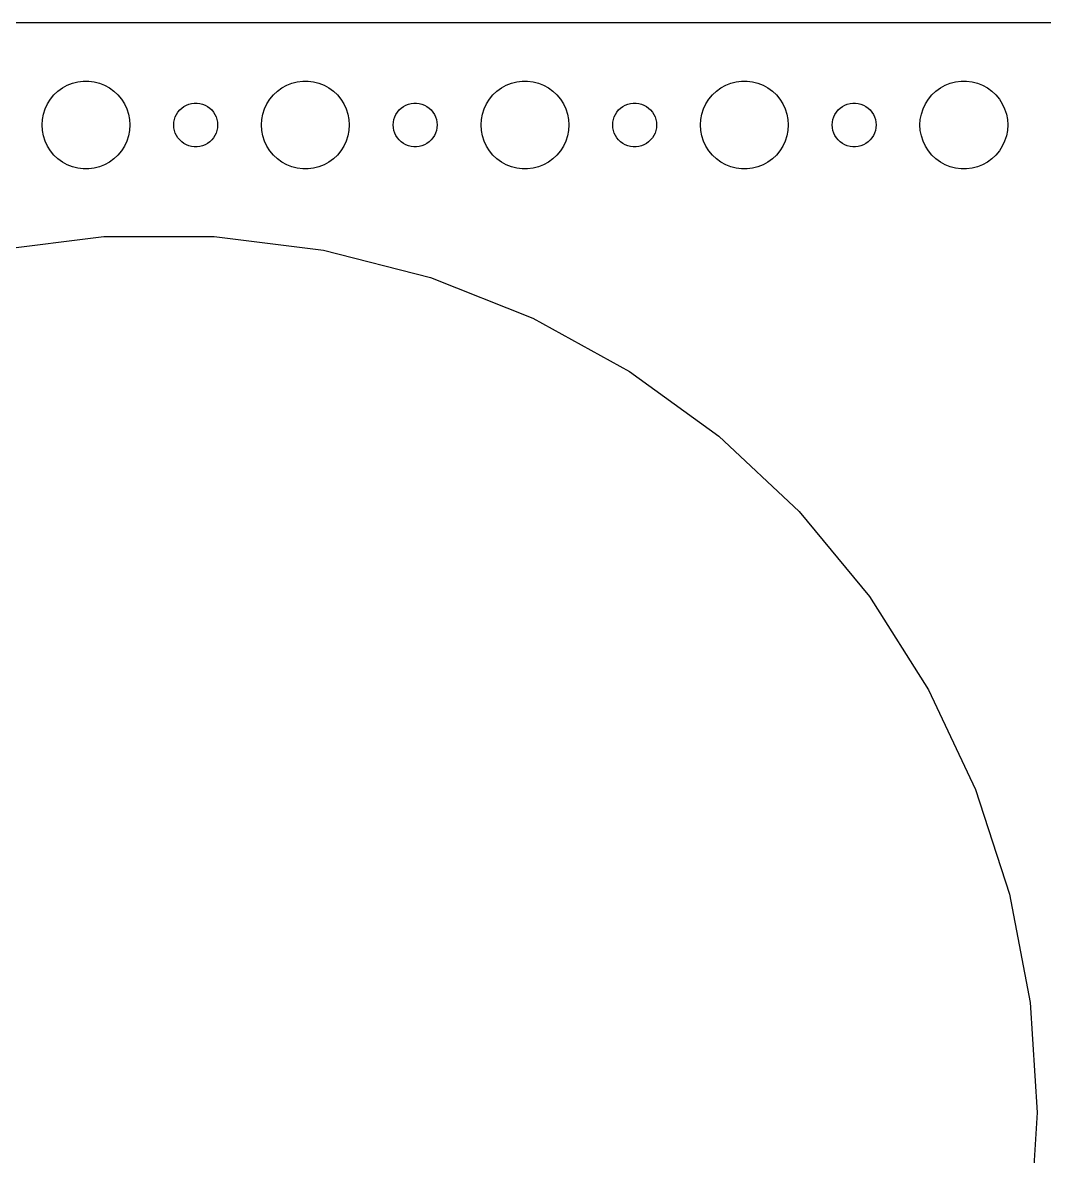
# Model space of a CAD drawing. Header units: metres. Extents: x -322 to 322, y -74 to 74.
# Drawn here: x -259.3 to -189.5, y -3 to 74.5 of the extents above; entities that cross this region are included whole.
import ezdxf

# ---------------------------------------------------------------- set-up
doc = ezdxf.new("R2010")
doc.units = ezdxf.units.M

msp = doc.modelspace()

# ---------------------------------------------------------------- linework, layer by layer
for p, q in [((317.314, 74.4901), (-317.314, 74.4901)), ((-257.187, 69.5536), (-256.912, 69.8115)), ((-256.912, 69.8115), (-256.607, 70.033)), ((-256.607, 70.033), (-256.277, 70.2145)), ((-256.277, 70.2145), (-255.927, 70.3532)), ((-255.927, 70.3532), (-255.562, 70.4469)), ((-255.562, 70.4469), (-255.188, 70.4941)), ((-255.188, 70.4941), (-254.812, 70.4941)), ((-254.812, 70.4941), (-254.438, 70.4469)), ((-254.438, 70.4469), (-254.073, 70.3532)), ((-254.073, 70.3532), (-253.723, 70.2145)), ((-253.723, 70.2145), (-253.393, 70.033)), ((-253.393, 70.033), (-253.088, 69.8115)), ((-253.088, 69.8115), (-252.813, 69.5536)), ((-242.187, 69.5536), (-241.912, 69.8115)), ((-241.912, 69.8115), (-241.607, 70.033)), ((-241.607, 70.033), (-241.277, 70.2145)), ((-241.277, 70.2145), (-240.927, 70.3532)), ((-240.927, 70.3532), (-240.562, 70.4469)), ((-240.562, 70.4469), (-240.188, 70.4941)), ((-240.188, 70.4941), (-239.812, 70.4941)), ((-239.812, 70.4941), (-239.438, 70.4469)), ((-239.438, 70.4469), (-239.073, 70.3532)), ((-239.073, 70.3532), (-238.723, 70.2145)), ((-238.723, 70.2145), (-238.393, 70.033)), ((-238.393, 70.033), (-238.088, 69.8115)), ((-238.088, 69.8115), (-237.813, 69.5536)), ((-227.187, 69.5536), (-226.912, 69.8115)), ((-226.912, 69.8115), (-226.607, 70.033)), ((-226.607, 70.033), (-226.277, 70.2145)), ((-226.277, 70.2145), (-225.927, 70.3532)), ((-225.927, 70.3532), (-225.562, 70.4469)), ((-225.562, 70.4469), (-225.188, 70.4941)), ((-225.188, 70.4941), (-224.812, 70.4941)), ((-224.812, 70.4941), (-224.438, 70.4469)), ((-224.438, 70.4469), (-224.073, 70.3532)), ((-224.073, 70.3532), (-223.723, 70.2145)), ((-223.723, 70.2145), (-223.393, 70.033)), ((-223.393, 70.033), (-223.088, 69.8115)), ((-223.088, 69.8115), (-222.813, 69.5536)), ((-212.187, 69.5536), (-211.912, 69.8115)), ((-211.912, 69.8115), (-211.607, 70.033)), ((-211.607, 70.033), (-211.277, 70.2145)), ((-211.277, 70.2145), (-210.927, 70.3532)), ((-210.927, 70.3532), (-210.562, 70.4469)), ((-210.562, 70.4469), (-210.188, 70.4941)), ((-210.188, 70.4941), (-209.812, 70.4941)), ((-209.812, 70.4941), (-209.438, 70.4469)), ((-209.438, 70.4469), (-209.073, 70.3532)), ((-209.073, 70.3532), (-208.723, 70.2145)), ((-208.723, 70.2145), (-208.393, 70.033)), ((-208.393, 70.033), (-208.088, 69.8115)), ((-208.088, 69.8115), (-207.813, 69.5536)), ((-197.187, 69.5536), (-196.912, 69.8115)), ((-196.912, 69.8115), (-196.607, 70.033)), ((-196.607, 70.033), (-196.277, 70.2145)), ((-196.277, 70.2145), (-195.927, 70.3532)), ((-195.927, 70.3532), (-195.562, 70.4469)), ((-195.562, 70.4469), (-195.188, 70.4941)), ((-195.188, 70.4941), (-194.812, 70.4941)), ((-194.812, 70.4941), (-194.438, 70.4469)), ((-194.438, 70.4469), (-194.073, 70.3532)), ((-194.073, 70.3532), (-193.723, 70.2145)), ((-193.723, 70.2145), (-193.393, 70.033)), ((-193.393, 70.033), (-193.088, 69.8115)), ((-193.088, 69.8115), (-192.813, 69.5536)), ((-257.629, 68.9453), (-257.427, 69.2634)), ((-257.427, 69.2634), (-257.187, 69.5536)), ((-252.813, 69.5536), (-252.573, 69.2634)), ((-252.573, 69.2634), (-252.371, 68.9453)), ((-247.964, 68.9266), (-247.781, 68.9734)), ((-247.781, 68.9734), (-247.594, 68.997)), ((-247.594, 68.997), (-247.406, 68.997)), ((-247.406, 68.997), (-247.219, 68.9734)), ((-247.219, 68.9734), (-247.036, 68.9266)), ((-242.629, 68.9453), (-242.427, 69.2634)), ((-242.427, 69.2634), (-242.187, 69.5536)), ((-237.813, 69.5536), (-237.573, 69.2634)), ((-237.573, 69.2634), (-237.371, 68.9453)), ((-232.964, 68.9266), (-232.781, 68.9734)), ((-232.781, 68.9734), (-232.594, 68.997)), ((-232.594, 68.997), (-232.406, 68.997)), ((-232.406, 68.997), (-232.219, 68.9734)), ((-232.219, 68.9734), (-232.036, 68.9266)), ((-227.629, 68.9453), (-227.427, 69.2634)), ((-227.427, 69.2634), (-227.187, 69.5536)), ((-222.813, 69.5536), (-222.573, 69.2634)), ((-222.573, 69.2634), (-222.371, 68.9453)), ((-217.964, 68.9266), (-217.781, 68.9734)), ((-217.781, 68.9734), (-217.594, 68.997)), ((-217.594, 68.997), (-217.406, 68.997)), ((-217.406, 68.997), (-217.219, 68.9734)), ((-217.219, 68.9734), (-217.036, 68.9266)), ((-212.629, 68.9453), (-212.427, 69.2634)), ((-212.427, 69.2634), (-212.187, 69.5536)), ((-207.813, 69.5536), (-207.573, 69.2634)), ((-207.573, 69.2634), (-207.371, 68.9453)), ((-202.964, 68.9266), (-202.781, 68.9734)), ((-202.781, 68.9734), (-202.594, 68.997)), ((-202.594, 68.997), (-202.406, 68.997)), ((-202.406, 68.997), (-202.219, 68.9734)), ((-202.219, 68.9734), (-202.036, 68.9266)), ((-197.629, 68.9453), (-197.427, 69.2634)), ((-197.427, 69.2634), (-197.187, 69.5536)), ((-192.813, 69.5536), (-192.573, 69.2634)), ((-192.573, 69.2634), (-192.371, 68.9453)), ((-257.976, 67.876), (-257.906, 68.2461)), ((-257.906, 68.2461), (-257.789, 68.6044)), ((-257.789, 68.6044), (-257.629, 68.9453)), ((-252.371, 68.9453), (-252.211, 68.6044)), ((-252.211, 68.6044), (-252.094, 68.2461)), ((-252.094, 68.2461), (-252.024, 67.876)), ((-248.895, 68.0522), (-248.814, 68.2226)), ((-248.814, 68.2226), (-248.714, 68.3817)), ((-248.714, 68.3817), (-248.593, 68.5268)), ((-248.593, 68.5268), (-248.456, 68.6558)), ((-248.456, 68.6558), (-248.304, 68.7665)), ((-248.304, 68.7665), (-248.139, 68.8572)), ((-248.139, 68.8572), (-247.964, 68.9266)), ((-247.036, 68.9266), (-246.861, 68.8572)), ((-246.861, 68.8572), (-246.696, 68.7665)), ((-246.696, 68.7665), (-246.544, 68.6558)), ((-246.544, 68.6558), (-246.407, 68.5268)), ((-246.407, 68.5268), (-246.286, 68.3817)), ((-246.286, 68.3817), (-246.186, 68.2226)), ((-246.186, 68.2226), (-246.105, 68.0522)), ((-242.976, 67.876), (-242.906, 68.2461)), ((-242.906, 68.2461), (-242.789, 68.6044)), ((-242.789, 68.6044), (-242.629, 68.9453)), ((-237.371, 68.9453), (-237.211, 68.6044)), ((-237.211, 68.6044), (-237.094, 68.2461)), ((-237.094, 68.2461), (-237.024, 67.876)), ((-233.895, 68.0522), (-233.814, 68.2226)), ((-233.814, 68.2226), (-233.714, 68.3817)), ((-233.714, 68.3817), (-233.593, 68.5268)), ((-233.593, 68.5268), (-233.456, 68.6558)), ((-233.456, 68.6558), (-233.304, 68.7665)), ((-233.304, 68.7665), (-233.139, 68.8572)), ((-233.139, 68.8572), (-232.964, 68.9266)), ((-232.036, 68.9266), (-231.861, 68.8572)), ((-231.861, 68.8572), (-231.696, 68.7665)), ((-231.696, 68.7665), (-231.544, 68.6558)), ((-231.544, 68.6558), (-231.407, 68.5268)), ((-231.407, 68.5268), (-231.286, 68.3817)), ((-231.286, 68.3817), (-231.186, 68.2226)), ((-231.186, 68.2226), (-231.105, 68.0522)), ((-227.976, 67.876), (-227.906, 68.2461)), ((-227.906, 68.2461), (-227.789, 68.6044)), ((-227.789, 68.6044), (-227.629, 68.9453)), ((-222.371, 68.9453), (-222.211, 68.6044)), ((-222.211, 68.6044), (-222.094, 68.2461)), ((-222.094, 68.2461), (-222.024, 67.876)), ((-218.895, 68.0522), (-218.814, 68.2226)), ((-218.814, 68.2226), (-218.714, 68.3817)), ((-218.714, 68.3817), (-218.593, 68.5268)), ((-218.593, 68.5268), (-218.456, 68.6558)), ((-218.456, 68.6558), (-218.304, 68.7665)), ((-218.304, 68.7665), (-218.139, 68.8572)), ((-218.139, 68.8572), (-217.964, 68.9266)), ((-217.036, 68.9266), (-216.861, 68.8572)), ((-216.861, 68.8572), (-216.696, 68.7665)), ((-216.696, 68.7665), (-216.544, 68.6558)), ((-216.544, 68.6558), (-216.407, 68.5268)), ((-216.407, 68.5268), (-216.286, 68.3817)), ((-216.286, 68.3817), (-216.186, 68.2226)), ((-216.186, 68.2226), (-216.105, 68.0522)), ((-212.976, 67.876), (-212.906, 68.2461)), ((-212.906, 68.2461), (-212.789, 68.6044)), ((-212.789, 68.6044), (-212.629, 68.9453)), ((-207.371, 68.9453), (-207.211, 68.6044)), ((-207.211, 68.6044), (-207.094, 68.2461)), ((-207.094, 68.2461), (-207.024, 67.876)), ((-203.895, 68.0522), (-203.814, 68.2226)), ((-203.814, 68.2226), (-203.714, 68.3817)), ((-203.714, 68.3817), (-203.593, 68.5268)), ((-203.593, 68.5268), (-203.456, 68.6558)), ((-203.456, 68.6558), (-203.304, 68.7665)), ((-203.304, 68.7665), (-203.139, 68.8572)), ((-203.139, 68.8572), (-202.964, 68.9266)), ((-202.036, 68.9266), (-201.861, 68.8572)), ((-201.861, 68.8572), (-201.696, 68.7665)), ((-201.696, 68.7665), (-201.544, 68.6558)), ((-201.544, 68.6558), (-201.407, 68.5268)), ((-201.407, 68.5268), (-201.286, 68.3817)), ((-201.286, 68.3817), (-201.186, 68.2226)), ((-201.186, 68.2226), (-201.105, 68.0522)), ((-197.976, 67.876), (-197.906, 68.2461)), ((-197.906, 68.2461), (-197.789, 68.6044)), ((-197.789, 68.6044), (-197.629, 68.9453)), ((-192.371, 68.9453), (-192.211, 68.6044)), ((-192.211, 68.6044), (-192.094, 68.2461)), ((-192.094, 68.2461), (-192.024, 67.876)), ((-258, 67.5), (-257.976, 67.876)), ((-257.976, 67.124), (-258, 67.5)), ((-252.024, 67.876), (-252, 67.5)), ((-252, 67.5), (-252.024, 67.124)), ((-249, 67.5), (-248.988, 67.688)), ((-248.988, 67.312), (-249, 67.5)), ((-248.988, 67.688), (-248.953, 67.873)), ((-248.953, 67.873), (-248.895, 68.0522)), ((-246.105, 68.0522), (-246.047, 67.873)), ((-246.047, 67.873), (-246.012, 67.688)), ((-246.012, 67.688), (-246, 67.5)), ((-246, 67.5), (-246.012, 67.312)), ((-243, 67.5), (-242.976, 67.876)), ((-242.976, 67.124), (-243, 67.5)), ((-237.024, 67.876), (-237, 67.5)), ((-237, 67.5), (-237.024, 67.124)), ((-234, 67.5), (-233.988, 67.688)), ((-233.988, 67.312), (-234, 67.5)), ((-233.988, 67.688), (-233.953, 67.873)), ((-233.953, 67.873), (-233.895, 68.0522)), ((-231.105, 68.0522), (-231.047, 67.873)), ((-231.047, 67.873), (-231.012, 67.688)), ((-231.012, 67.688), (-231, 67.5)), ((-231, 67.5), (-231.012, 67.312)), ((-228, 67.5), (-227.976, 67.876)), ((-227.976, 67.124), (-228, 67.5)), ((-222.024, 67.876), (-222, 67.5)), ((-222, 67.5), (-222.024, 67.124)), ((-219, 67.5), (-218.988, 67.688)), ((-218.988, 67.312), (-219, 67.5)), ((-218.988, 67.688), (-218.953, 67.873)), ((-218.953, 67.873), (-218.895, 68.0522)), ((-216.105, 68.0522), (-216.047, 67.873)), ((-216.047, 67.873), (-216.012, 67.688)), ((-216.012, 67.688), (-216, 67.5)), ((-216, 67.5), (-216.012, 67.312)), ((-213, 67.5), (-212.976, 67.876)), ((-212.976, 67.124), (-213, 67.5)), ((-207.024, 67.876), (-207, 67.5)), ((-207, 67.5), (-207.024, 67.124)), ((-204, 67.5), (-203.988, 67.688)), ((-203.988, 67.312), (-204, 67.5)), ((-203.988, 67.688), (-203.953, 67.873)), ((-203.953, 67.873), (-203.895, 68.0522)), ((-201.105, 68.0522), (-201.047, 67.873)), ((-201.047, 67.873), (-201.012, 67.688)), ((-201.012, 67.688), (-201, 67.5)), ((-201, 67.5), (-201.012, 67.312)), ((-198, 67.5), (-197.976, 67.876)), ((-197.976, 67.124), (-198, 67.5)), ((-192.024, 67.876), (-192, 67.5)), ((-192, 67.5), (-192.024, 67.124)), ((-257.906, 66.7539), (-257.976, 67.124)), ((-257.789, 66.3956), (-257.906, 66.7539)), ((-252.094, 66.7539), (-252.211, 66.3956)), ((-252.024, 67.124), (-252.094, 66.7539)), ((-248.953, 67.127), (-248.988, 67.312)), ((-248.895, 66.9478), (-248.953, 67.127)), ((-248.814, 66.7774), (-248.895, 66.9478)), ((-248.714, 66.6183), (-248.814, 66.7774)), ((-246.186, 66.7774), (-246.286, 66.6183)), ((-246.105, 66.9478), (-246.186, 66.7774)), ((-246.047, 67.127), (-246.105, 66.9478)), ((-246.012, 67.312), (-246.047, 67.127)), ((-242.906, 66.7539), (-242.976, 67.124)), ((-242.789, 66.3956), (-242.906, 66.7539)), ((-237.094, 66.7539), (-237.211, 66.3956)), ((-237.024, 67.124), (-237.094, 66.7539)), ((-233.953, 67.127), (-233.988, 67.312)), ((-233.895, 66.9478), (-233.953, 67.127)), ((-233.814, 66.7774), (-233.895, 66.9478)), ((-233.714, 66.6183), (-233.814, 66.7774)), ((-231.186, 66.7774), (-231.286, 66.6183)), ((-231.105, 66.9478), (-231.186, 66.7774)), ((-231.047, 67.127), (-231.105, 66.9478)), ((-231.012, 67.312), (-231.047, 67.127)), ((-227.906, 66.7539), (-227.976, 67.124)), ((-227.789, 66.3956), (-227.906, 66.7539)), ((-222.094, 66.7539), (-222.211, 66.3956)), ((-222.024, 67.124), (-222.094, 66.7539)), ((-218.953, 67.127), (-218.988, 67.312)), ((-218.895, 66.9478), (-218.953, 67.127)), ((-218.814, 66.7774), (-218.895, 66.9478)), ((-218.714, 66.6183), (-218.814, 66.7774)), ((-216.186, 66.7774), (-216.286, 66.6183)), ((-216.105, 66.9478), (-216.186, 66.7774)), ((-216.047, 67.127), (-216.105, 66.9478)), ((-216.012, 67.312), (-216.047, 67.127)), ((-212.906, 66.7539), (-212.976, 67.124)), ((-212.789, 66.3956), (-212.906, 66.7539)), ((-207.094, 66.7539), (-207.211, 66.3956)), ((-207.024, 67.124), (-207.094, 66.7539)), ((-203.953, 67.127), (-203.988, 67.312)), ((-203.895, 66.9478), (-203.953, 67.127)), ((-203.814, 66.7774), (-203.895, 66.9478)), ((-203.714, 66.6183), (-203.814, 66.7774)), ((-201.186, 66.7774), (-201.286, 66.6183)), ((-201.105, 66.9478), (-201.186, 66.7774)), ((-201.047, 67.127), (-201.105, 66.9478)), ((-201.012, 67.312), (-201.047, 67.127)), ((-197.906, 66.7539), (-197.976, 67.124)), ((-197.789, 66.3956), (-197.906, 66.7539)), ((-192.094, 66.7539), (-192.211, 66.3956)), ((-192.024, 67.124), (-192.094, 66.7539)), ((-257.629, 66.0547), (-257.789, 66.3956)), ((-257.427, 65.7366), (-257.629, 66.0547)), ((-252.371, 66.0547), (-252.573, 65.7366)), ((-252.211, 66.3956), (-252.371, 66.0547)), ((-248.593, 66.4732), (-248.714, 66.6183)), ((-248.456, 66.3442), (-248.593, 66.4732)), ((-248.304, 66.2335), (-248.456, 66.3442)), ((-248.139, 66.1428), (-248.304, 66.2335)), ((-247.964, 66.0734), (-248.139, 66.1428)), ((-247.781, 66.0266), (-247.964, 66.0734)), ((-247.594, 66.003), (-247.781, 66.0266)), ((-247.406, 66.003), (-247.594, 66.003)), ((-247.219, 66.0266), (-247.406, 66.003)), ((-247.036, 66.0734), (-247.219, 66.0266)), ((-246.861, 66.1428), (-247.036, 66.0734)), ((-246.696, 66.2335), (-246.861, 66.1428)), ((-246.544, 66.3442), (-246.696, 66.2335)), ((-246.407, 66.4732), (-246.544, 66.3442)), ((-246.286, 66.6183), (-246.407, 66.4732)), ((-242.629, 66.0547), (-242.789, 66.3956)), ((-242.427, 65.7366), (-242.629, 66.0547)), ((-237.371, 66.0547), (-237.573, 65.7366)), ((-237.211, 66.3956), (-237.371, 66.0547)), ((-233.593, 66.4732), (-233.714, 66.6183)), ((-233.456, 66.3442), (-233.593, 66.4732)), ((-233.304, 66.2335), (-233.456, 66.3442)), ((-233.139, 66.1428), (-233.304, 66.2335)), ((-232.964, 66.0734), (-233.139, 66.1428)), ((-232.781, 66.0266), (-232.964, 66.0734)), ((-232.594, 66.003), (-232.781, 66.0266)), ((-232.406, 66.003), (-232.594, 66.003)), ((-232.219, 66.0266), (-232.406, 66.003)), ((-232.036, 66.0734), (-232.219, 66.0266)), ((-231.861, 66.1428), (-232.036, 66.0734)), ((-231.696, 66.2335), (-231.861, 66.1428)), ((-231.544, 66.3442), (-231.696, 66.2335)), ((-231.407, 66.4732), (-231.544, 66.3442)), ((-231.286, 66.6183), (-231.407, 66.4732)), ((-227.629, 66.0547), (-227.789, 66.3956)), ((-227.427, 65.7366), (-227.629, 66.0547)), ((-222.371, 66.0547), (-222.573, 65.7366)), ((-222.211, 66.3956), (-222.371, 66.0547)), ((-218.593, 66.4732), (-218.714, 66.6183)), ((-218.456, 66.3442), (-218.593, 66.4732)), ((-218.304, 66.2335), (-218.456, 66.3442)), ((-218.139, 66.1428), (-218.304, 66.2335)), ((-217.964, 66.0734), (-218.139, 66.1428)), ((-217.781, 66.0266), (-217.964, 66.0734)), ((-217.594, 66.003), (-217.781, 66.0266)), ((-217.406, 66.003), (-217.594, 66.003)), ((-217.219, 66.0266), (-217.406, 66.003)), ((-217.036, 66.0734), (-217.219, 66.0266)), ((-216.861, 66.1428), (-217.036, 66.0734)), ((-216.696, 66.2335), (-216.861, 66.1428)), ((-216.544, 66.3442), (-216.696, 66.2335)), ((-216.407, 66.4732), (-216.544, 66.3442)), ((-216.286, 66.6183), (-216.407, 66.4732)), ((-212.629, 66.0547), (-212.789, 66.3956)), ((-212.427, 65.7366), (-212.629, 66.0547)), ((-207.371, 66.0547), (-207.573, 65.7366)), ((-207.211, 66.3956), (-207.371, 66.0547)), ((-203.593, 66.4732), (-203.714, 66.6183)), ((-203.456, 66.3442), (-203.593, 66.4732)), ((-203.304, 66.2335), (-203.456, 66.3442)), ((-203.139, 66.1428), (-203.304, 66.2335)), ((-202.964, 66.0734), (-203.139, 66.1428)), ((-202.781, 66.0266), (-202.964, 66.0734)), ((-202.594, 66.003), (-202.781, 66.0266)), ((-202.406, 66.003), (-202.594, 66.003)), ((-202.219, 66.0266), (-202.406, 66.003)), ((-202.036, 66.0734), (-202.219, 66.0266)), ((-201.861, 66.1428), (-202.036, 66.0734)), ((-201.696, 66.2335), (-201.861, 66.1428)), ((-201.544, 66.3442), (-201.696, 66.2335)), ((-201.407, 66.4732), (-201.544, 66.3442)), ((-201.286, 66.6183), (-201.407, 66.4732)), ((-197.629, 66.0547), (-197.789, 66.3956)), ((-197.427, 65.7366), (-197.629, 66.0547)), ((-192.371, 66.0547), (-192.573, 65.7366)), ((-192.211, 66.3956), (-192.371, 66.0547)), ((-257.187, 65.4464), (-257.427, 65.7366)), ((-256.912, 65.1885), (-257.187, 65.4464)), ((-256.607, 64.967), (-256.912, 65.1885)), ((-253.088, 65.1885), (-253.393, 64.967)), ((-252.813, 65.4464), (-253.088, 65.1885)), ((-252.573, 65.7366), (-252.813, 65.4464)), ((-242.187, 65.4464), (-242.427, 65.7366)), ((-241.912, 65.1885), (-242.187, 65.4464)), ((-241.607, 64.967), (-241.912, 65.1885)), ((-238.088, 65.1885), (-238.393, 64.967)), ((-237.813, 65.4464), (-238.088, 65.1885)), ((-237.573, 65.7366), (-237.813, 65.4464)), ((-227.187, 65.4464), (-227.427, 65.7366)), ((-226.912, 65.1885), (-227.187, 65.4464)), ((-226.607, 64.967), (-226.912, 65.1885)), ((-223.088, 65.1885), (-223.393, 64.967)), ((-222.813, 65.4464), (-223.088, 65.1885)), ((-222.573, 65.7366), (-222.813, 65.4464)), ((-212.187, 65.4464), (-212.427, 65.7366)), ((-211.912, 65.1885), (-212.187, 65.4464)), ((-211.607, 64.967), (-211.912, 65.1885)), ((-208.088, 65.1885), (-208.393, 64.967)), ((-207.813, 65.4464), (-208.088, 65.1885)), ((-207.573, 65.7366), (-207.813, 65.4464)), ((-197.187, 65.4464), (-197.427, 65.7366)), ((-196.912, 65.1885), (-197.187, 65.4464)), ((-196.607, 64.967), (-196.912, 65.1885)), ((-193.088, 65.1885), (-193.393, 64.967)), ((-192.813, 65.4464), (-193.088, 65.1885)), ((-192.573, 65.7366), (-192.813, 65.4464)), ((-256.277, 64.7855), (-256.607, 64.967)), ((-255.927, 64.6468), (-256.277, 64.7855)), ((-255.562, 64.5531), (-255.927, 64.6468)), ((-255.188, 64.5059), (-255.562, 64.5531)), ((-254.812, 64.5059), (-255.188, 64.5059)), ((-254.438, 64.5531), (-254.812, 64.5059)), ((-254.073, 64.6468), (-254.438, 64.5531)), ((-253.723, 64.7855), (-254.073, 64.6468)), ((-253.393, 64.967), (-253.723, 64.7855)), ((-241.277, 64.7855), (-241.607, 64.967)), ((-240.927, 64.6468), (-241.277, 64.7855)), ((-240.562, 64.5531), (-240.927, 64.6468)), ((-240.188, 64.5059), (-240.562, 64.5531)), ((-239.812, 64.5059), (-240.188, 64.5059)), ((-239.438, 64.5531), (-239.812, 64.5059)), ((-239.073, 64.6468), (-239.438, 64.5531)), ((-238.723, 64.7855), (-239.073, 64.6468)), ((-238.393, 64.967), (-238.723, 64.7855)), ((-226.277, 64.7855), (-226.607, 64.967)), ((-225.927, 64.6468), (-226.277, 64.7855)), ((-225.562, 64.5531), (-225.927, 64.6468)), ((-225.188, 64.5059), (-225.562, 64.5531)), ((-224.812, 64.5059), (-225.188, 64.5059)), ((-224.438, 64.5531), (-224.812, 64.5059)), ((-224.073, 64.6468), (-224.438, 64.5531)), ((-223.723, 64.7855), (-224.073, 64.6468)), ((-223.393, 64.967), (-223.723, 64.7855)), ((-211.277, 64.7855), (-211.607, 64.967)), ((-210.927, 64.6468), (-211.277, 64.7855)), ((-210.562, 64.5531), (-210.927, 64.6468)), ((-210.188, 64.5059), (-210.562, 64.5531)), ((-209.812, 64.5059), (-210.188, 64.5059)), ((-209.438, 64.5531), (-209.812, 64.5059)), ((-209.073, 64.6468), (-209.438, 64.5531)), ((-208.723, 64.7855), (-209.073, 64.6468)), ((-208.393, 64.967), (-208.723, 64.7855)), ((-196.277, 64.7855), (-196.607, 64.967)), ((-195.927, 64.6468), (-196.277, 64.7855)), ((-195.562, 64.5531), (-195.927, 64.6468)), ((-195.188, 64.5059), (-195.562, 64.5531)), ((-194.812, 64.5059), (-195.188, 64.5059)), ((-194.438, 64.5531), (-194.812, 64.5059)), ((-194.073, 64.6468), (-194.438, 64.5531)), ((-193.723, 64.7855), (-194.073, 64.6468)), ((-193.393, 64.967), (-193.723, 64.7855)), ((-261.243, 58.9372), (-253.767, 59.8816)), ((-253.767, 59.8816), (-246.233, 59.8816)), ((-246.233, 59.8816), (-238.757, 58.9372)), ((-238.757, 58.9372), (-231.459, 57.0634)), ((-231.459, 57.0634), (-224.453, 54.2896)), ((-224.453, 54.2896), (-217.85, 50.6597)), ((-217.85, 50.6597), (-211.755, 46.2308)), ((-211.755, 46.2308), (-206.262, 41.0728)), ((-206.262, 41.0728), (-201.459, 35.2671)), ((-201.459, 35.2671), (-197.422, 28.9052)), ((-197.422, 28.9052), (-194.213, 22.0875)), ((-194.213, 22.0875), (-191.885, 14.9214)), ((-191.885, 14.9214), (-190.473, 7.51999)), ((-190.473, 7.51999), (-190, 0)), ((-190, 0), (-190.473, -7.51999))]:
    msp.add_line(p, q)

doc.saveas('drawing.dxf')
